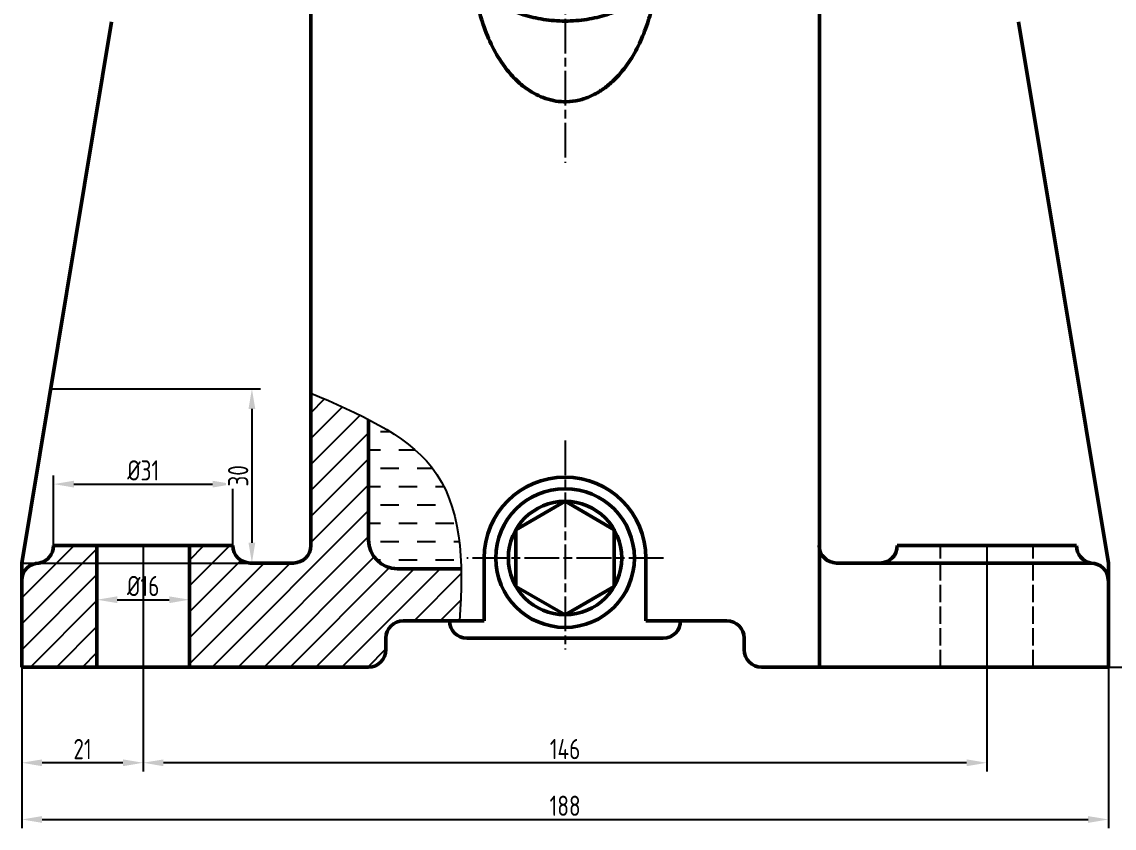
# Model space of a CAD drawing. Header units: millimetres. Extents: x -11122 to -2883, y -3177 to -1688.
# Drawn here: x -6163.8 to -5974.8, y -2796.5 to -2657 of the extents above; entities that cross this region are included whole.
import ezdxf

# ---------------------------------------------------------------- set-up
doc = ezdxf.new("R2010")
doc.units = ezdxf.units.MM
doc.header["$LTSCALE"] = 0.5
doc.linetypes.add('AM_ISO02W050', pattern=[7.5, 6, -1.5])
doc.linetypes.add('AM_ISO08W050', pattern=[18, 12, -1.5, 3, -1.5])
for name, color, linetype, lineweight in [('AM_0', 7, 'Continuous', 50), ('AM_3', 6, 'AM_ISO02W050', 25), ('AM_4', 3, 'Continuous', 25), ('AM_5', 3, 'Continuous', 25), ('AM_7', 4, 'AM_ISO08W050', 25)]:
    doc.layers.add(name, color=color, linetype=linetype, lineweight=lineweight)
doc.styles.add('TCVN', font='tcvn+7284-2003i.ttf', dxfattribs={"width": 0.8, "height": 3.5})
doc.dimstyles.new('MyTemplate$0', dxfattribs={"dimtxt": 3.5, "dimasz": 3.5, "dimexe": 1.5, "dimexo": 0, "dimtad": 1, "dimtoh": 1, "dimdec": 0, "dimzin": 0, "dimtxsty": 'TCVN', "dimcen": 0, "dimclrd": 3, "dimclre": 3, "dimclrt": 1, "dimadec": 0, "dimazin": 0, "dimtfac": 1, "dimtdec": 0, "dimtofl": 0, "dimtmove": 0, "dimatfit": 3, "dimfxl": 1, "dimtfill": 1, "dimtolj": 1, "dimtzin": 0, "dimarcsym": 0})

# ---------------------------------------------------------------- blocks, each defined once
blk = doc.blocks.new('lo_tham_dau')
at = {"layer": 'AM_4'}
h = blk.add_hatch(dxfattribs=at)
h.set_pattern_fill('ANSI37', color=256, scale=0.5, angle=30, style=0)
h.set_pattern_definition([(75, (-3835.982, -874.5052), (-1.53340725, 0.41087523), []), (165, (-3835.982, -874.5052), (-0.41087523, -1.53340725), [])])
edge = h.paths.add_edge_path()
edge.add_ellipse((1483.57, 1037.25), major_axis=(-9, 0), ratio=0.773643, start_angle=491.81, end_angle=514.889)
edge.add_ellipse((1483.57, 1037.25), major_axis=(-9, 0), ratio=0.773643, start_angle=514.889, end_angle=538.4686)
edge.add_ellipse((1483.57, 1037.25), major_axis=(-9, 0), ratio=0.773643, start_angle=538.4686, end_angle=540)
edge.add_line((1492.57, 1037.25), (1492.57, 1039.99))
edge.add_ellipse((1483.57, 1039.99), major_axis=(-9, 0), ratio=0.773643, start_angle=450, end_angle=540, ccw=False)
edge.add_line((1483.57, 1033.03), (1483.57, 1030.28))
edge.add_ellipse((1483.57, 1037.25), major_axis=(-9, 0), ratio=0.773643, start_angle=450, end_angle=491.81)
edge = h.paths.add_edge_path()
edge.add_ellipse((1483.57, 1039.99), major_axis=(-9, 0), ratio=0.773643, start_angle=360, end_angle=450, ccw=False)
edge.add_line((1474.57, 1039.99), (1474.57, 1037.25))
edge.add_ellipse((1483.57, 1037.25), major_axis=(-9, 0), ratio=0.773643, start_angle=360, end_angle=361.5314)
edge.add_ellipse((1483.57, 1037.25), major_axis=(-9, 0), ratio=0.773643, start_angle=361.5314, end_angle=385.111)
edge.add_ellipse((1483.57, 1037.25), major_axis=(-9, 0), ratio=0.773643, start_angle=385.111, end_angle=408.19)
edge.add_ellipse((1483.57, 1037.25), major_axis=(-9, 0), ratio=0.773643, start_angle=408.19, end_angle=450)
edge.add_line((1483.57, 1030.28), (1483.57, 1033.03))
at = {"layer": 'AM_0'}
for p, q in [((1474.57, 1037.25), (1474.57, 1040.69)), ((1492.57, 1037.25), (1492.57, 1040.69)), ((1464.57, 1037.06), (1474.58, 1037.06)), ((1502.57, 1037.06), (1492.57, 1037.06)), ((1477.57, 1032.06), (1477.57, 1031.51)), ((1489.57, 1031.51), (1489.57, 1032.06)), ((1474.57, 1031.51), (1474.57, 1029.79)), ((1492.57, 1029.79), (1492.57, 1031.51)), ((1467.57, 1026.93), (1467.57, 1027.68)), ((1499.57, 1026.93), (1499.57, 1027.8))]:
    blk.add_line(p, q, dxfattribs=at)
for centre, start, end in [((1483.57, 1040.69), 0, 180), ((1464.57, 1034.06), 0, 90), ((1502.57, 1034.06), 90, 180)]:
    blk.add_arc(centre, 3, start, end, dxfattribs=at)
blk.add_ellipse((1483.57, 1040.69), major_axis=(-9, 0), ratio=0.773643, dxfattribs=at)
for centre, major_axis, ratio, start_param, end_param in [((1483.57, 1039.99), (-9, 0), 0.773643, 6.233158, 9.474806), ((1483.57, 1040.69), (-3, 0), 0.819152, 0, 3.141593), ((1483.57, 1037.25), (-9, 0), 0.773643, 6.283185, 9.424778), ((1483.57, 1031.51), (-9, 0), 0.728134, -0.43827, 3.579862), ((1483.57, 1028.73), (-10, 0), 0.655313, -0.439024, 3.580617), ((1483.57, 1031.51), (-6, 0), 0.819152, 6.283185, 9.424778), ((1483.57, 1029.79), (-9, 0), 0.728134, 0, 3.141593)]:
    blk.add_ellipse(centre, major_axis=major_axis, ratio=ratio, start_param=start_param, end_param=end_param, dxfattribs=at)
for points, knots in [([(1467.57, 1034.06), (1467.57, 1033.26), (1467.57, 1031.56), (1467.57, 1029.41), (1467.57, 1027.83), (1467.57, 1027.16), (1467.57, 1026.71), (1467.57, 1026.48), (1467.6, 1026.14), (1467.61, 1026.03), (1467.64, 1025.81), (1467.66, 1025.7), (1467.72, 1025.36), (1467.77, 1025.13), (1467.98, 1024.42), (1468.18, 1023.92), (1468.73, 1022.9), (1469.08, 1022.38), (1469.98, 1021.32), (1470.52, 1020.79), (1471.83, 1019.76), (1472.59, 1019.26), (1474.33, 1018.35), (1475.31, 1017.93), (1477.45, 1017.24), (1478.61, 1016.96), (1481.04, 1016.59), (1482.31, 1016.49), (1484.84, 1016.49), (1486.1, 1016.59), (1488.53, 1016.96), (1489.69, 1017.24), (1491.83, 1017.93), (1492.81, 1018.35), (1494.55, 1019.26), (1495.32, 1019.76), (1496.62, 1020.79), (1497.17, 1021.32), (1498.06, 1022.38), (1498.42, 1022.9), (1498.97, 1023.92), (1499.16, 1024.42), (1499.37, 1025.13), (1499.42, 1025.36), (1499.48, 1025.7), (1499.5, 1025.81), (1499.53, 1026.03), (1499.55, 1026.14), (1499.57, 1026.48), (1499.57, 1026.71), (1499.57, 1027.16), (1499.57, 1027.83), (1499.57, 1029.41), (1499.57, 1031.56), (1499.57, 1033.26), (1499.57, 1034.06)], [0.0694226, 0.0694226, 0.0694226, 0.0694226, 0.125, 0.1875, 0.21875, 0.234375, 0.234375, 0.25, 0.25, 0.2578125, 0.2578125, 0.265625, 0.265625, 0.28125, 0.28125, 0.3125, 0.3125, 0.34375, 0.34375, 0.375, 0.375, 0.40625, 0.40625, 0.4375, 0.4375, 0.46875, 0.46875, 0.5, 0.5, 0.53125, 0.53125, 0.5625, 0.5625, 0.59375, 0.59375, 0.625, 0.625, 0.65625, 0.65625, 0.6875, 0.6875, 0.71875, 0.71875, 0.734375, 0.734375, 0.7421875, 0.7421875, 0.75, 0.75, 0.765625, 0.765625, 0.78125, 0.8125, 0.875, 0.9305774, 0.9305774, 0.9305774, 0.9305774]), ([(1499.57, 1027.8), (1499.51, 1026.61), (1499.45, 1023.56), (1498.81, 1019.3), (1497.56, 1015.13), (1496.09, 1011.72), (1494.12, 1008.52), (1491.98, 1006.11), (1489.85, 1004.46), (1488, 1003.43), (1485.97, 1002.74), (1483.33, 1002.39), (1480.17, 1002.89), (1477.2, 1004.45), (1474.89, 1006.41), (1472.8, 1008.85), (1470.88, 1012.03), (1469.08, 1016.41), (1467.84, 1021.67), (1467.57, 1025.7), (1467.57, 1027.76), (1467.57, 1027.8)], [0, 0, 0, 0, 0.054398, 0.139687, 0.195807, 0.252727, 0.308924, 0.366857, 0.398742, 0.431354, 0.463296, 0.496484, 0.552181, 0.60611, 0.647589, 0.690235, 0.752447, 0.816358, 0.905984, 0.998151, 1, 1, 1, 1])]:
    blk.add_open_spline(points, degree=3, knots=knots, dxfattribs=at)
at = {"layer": 'AM_7'}
for p, q in [((1483.57, 1052.87), (1483.57, 991.99)), ((1469.59, 1040.69), (1497.56, 1040.69))]:
    blk.add_line(p, q, dxfattribs=at)
blk = doc.blocks.new('*D168')
at = {"color": 3, "lineweight": -2, "transparency": 16777216}
for p, q in [((-6163.79, -2768.6), (-6163.79, -2796.47)), ((-5975.79, -2768.6), (-5975.79, -2796.47)), ((-6160.29, -2794.97), (-5979.29, -2794.97))]:
    blk.add_line(p, q, dxfattribs=at)
at = {"color": 3, "transparency": 16777216}
for points in [[(-6160.29, -2794.39), (-6160.29, -2795.56), (-6163.79, -2794.97)], [(-5979.29, -2794.39), (-5979.29, -2795.56), (-5975.79, -2794.97)]]:
    blk.add_solid(points, dxfattribs=at)
at = {"color": 1, "transparency": 16777216, "insert": (-6069.79, -2792.6), "char_height": 3.5, "attachment_point": 5, "style": 'TCVN', "bg_fill": 3, "box_fill_scale": 1.1, "bg_fill_color": 256, "bg_fill_true_color": 13158600, "bg_fill_transparency": 0}
blk.add_mtext('\\A1;188', dxfattribs=at)
blk = doc.blocks.new('*D147')
at = {"color": 3, "lineweight": -2, "transparency": 16777216}
for p, q in [((-6034.74, -2397.69), (-5895.97, -2397.69)), ((-5897.47, -2765.1), (-5897.47, -2401.19)), ((-5974.04, -2768.6), (-5895.97, -2768.6))]:
    blk.add_line(p, q, dxfattribs=at)
at = {"color": 3, "transparency": 16777216}
for points in [[(-5898.05, -2401.19), (-5896.88, -2401.19), (-5897.47, -2397.69)], [(-5898.05, -2765.1), (-5896.88, -2765.1), (-5897.47, -2768.6)]]:
    blk.add_solid(points, dxfattribs=at)
at = {"color": 1, "transparency": 16777216, "insert": (-5899.86, -2585.23), "char_height": 3.5, "attachment_point": 5, "rotation": 90, "style": 'TCVN', "bg_fill": 3, "box_fill_scale": 1.1, "bg_fill_color": 256, "bg_fill_true_color": 13158600, "bg_fill_transparency": 0}
blk.add_mtext('\\A1;371', dxfattribs=at)
blk = doc.blocks.new('*D160')
at = {"color": 3, "lineweight": -2, "transparency": 16777216}
for p, q in [((-6150.79, -2747.6), (-6150.79, -2758.45)), ((-6134.79, -2747.6), (-6134.79, -2758.45)), ((-6147.29, -2756.95), (-6138.29, -2756.95))]:
    blk.add_line(p, q, dxfattribs=at)
at = {"color": 3, "transparency": 16777216}
for points in [[(-6147.29, -2756.37), (-6147.29, -2757.54), (-6150.79, -2756.95)], [(-6138.29, -2756.37), (-6138.29, -2757.54), (-6134.79, -2756.95)]]:
    blk.add_solid(points, dxfattribs=at)
at = {"color": 1, "transparency": 16777216, "insert": (-6142.79, -2754.58), "char_height": 3.5, "attachment_point": 5, "style": 'TCVN', "bg_fill": 3, "box_fill_scale": 1.1, "bg_fill_color": 256, "bg_fill_true_color": 13158600, "bg_fill_transparency": 0}
blk.add_mtext('%%c16', dxfattribs=at)
blk = doc.blocks.new('*D161')
at = {"color": 3, "lineweight": -2, "transparency": 16777216}
for p, q in [((-6158.29, -2747.6), (-6158.29, -2735.45)), ((-6127.29, -2747.6), (-6127.29, -2735.45)), ((-6154.79, -2736.95), (-6130.79, -2736.95))]:
    blk.add_line(p, q, dxfattribs=at)
at = {"color": 3, "transparency": 16777216}
for points in [[(-6154.79, -2736.37), (-6154.79, -2737.54), (-6158.29, -2736.95)], [(-6130.79, -2736.37), (-6130.79, -2737.54), (-6127.29, -2736.95)]]:
    blk.add_solid(points, dxfattribs=at)
at = {"color": 1, "transparency": 16777216, "insert": (-6142.79, -2734.58), "char_height": 3.5, "attachment_point": 5, "style": 'TCVN', "bg_fill": 3, "box_fill_scale": 1.1, "bg_fill_color": 256, "bg_fill_true_color": 13158600, "bg_fill_transparency": 0}
blk.add_mtext('%%c31', dxfattribs=at)
blk = doc.blocks.new('*D162')
at = {"color": 3, "lineweight": -2, "transparency": 16777216}
for p, q in [((-5917.79, -2570.6), (-5905.94, -2570.6)), ((-5907.44, -2574.1), (-5907.44, -2765.1)), ((-5975.79, -2768.6), (-5905.94, -2768.6))]:
    blk.add_line(p, q, dxfattribs=at)
at = {"color": 3, "transparency": 16777216}
for points in [[(-5908.02, -2574.1), (-5906.85, -2574.1), (-5907.44, -2570.6)], [(-5908.02, -2765.1), (-5906.85, -2765.1), (-5907.44, -2768.6)]]:
    blk.add_solid(points, dxfattribs=at)
at = {"color": 1, "transparency": 16777216, "insert": (-5909.81, -2669.6), "char_height": 3.5, "attachment_point": 5, "rotation": 90, "style": 'TCVN', "bg_fill": 3, "box_fill_scale": 1.1, "bg_fill_color": 256, "bg_fill_true_color": 13158600, "bg_fill_transparency": 0}
blk.add_mtext('\\A1;198', dxfattribs=at)
blk = doc.blocks.new('*D163')
at = {"layer": 'AM_5', "color": 3, "lineweight": -2, "transparency": 16777216}
for p, q in [((-6142.79, -2747.6), (-6142.79, -2786.66)), ((-5996.81, -2747.6), (-5996.81, -2786.66)), ((-6000.31, -2785.16), (-6139.29, -2785.16))]:
    blk.add_line(p, q, dxfattribs=at)
at = {"layer": 'AM_5', "color": 3, "transparency": 16777216}
for points in [[(-6139.29, -2784.58), (-6139.29, -2785.75), (-6142.79, -2785.16)], [(-6000.31, -2784.58), (-6000.31, -2785.75), (-5996.81, -2785.16)]]:
    blk.add_solid(points, dxfattribs=at)
at = {"layer": 'AM_5', "color": 1, "transparency": 16777216, "insert": (-6069.8, -2782.79), "char_height": 3.5, "attachment_point": 5, "style": 'TCVN', "bg_fill": 3, "box_fill_scale": 1.1, "bg_fill_color": 256, "bg_fill_true_color": 13158600, "bg_fill_transparency": 0}
blk.add_mtext('\\A1;146', dxfattribs=at)
blk = doc.blocks.new('*D164')
at = {"layer": 'AM_5', "color": 3, "lineweight": -2, "transparency": 16777216}
for p, q in [((-6142.79, -2747.6), (-6142.79, -2786.66)), ((-6163.79, -2768.6), (-6163.79, -2786.66)), ((-6146.29, -2785.16), (-6160.29, -2785.16))]:
    blk.add_line(p, q, dxfattribs=at)
at = {"layer": 'AM_5', "color": 3, "transparency": 16777216}
for points in [[(-6160.29, -2784.58), (-6160.29, -2785.75), (-6163.79, -2785.16)], [(-6146.29, -2784.58), (-6146.29, -2785.75), (-6142.79, -2785.16)]]:
    blk.add_solid(points, dxfattribs=at)
at = {"layer": 'AM_5', "color": 1, "transparency": 16777216, "insert": (-6153.29, -2782.79), "char_height": 3.5, "attachment_point": 5, "style": 'TCVN', "bg_fill": 3, "box_fill_scale": 1.1, "bg_fill_color": 256, "bg_fill_true_color": 13158600, "bg_fill_transparency": 0}
blk.add_mtext('\\A1;21', dxfattribs=at)
blk = doc.blocks.new('*D216')
at = {"layer": 'AM_5', "color": 3, "lineweight": -2, "transparency": 16777216}
for p, q in [((-6158.79, -2720.45), (-6122.48, -2720.45)), ((-6123.98, -2723.95), (-6123.98, -2747.1)), ((-6158.79, -2750.6), (-6122.48, -2750.6))]:
    blk.add_line(p, q, dxfattribs=at)
at = {"layer": 'AM_5', "color": 3, "transparency": 16777216}
for points in [[(-6124.57, -2723.95), (-6123.4, -2723.95), (-6123.98, -2720.45)], [(-6124.57, -2747.1), (-6123.4, -2747.1), (-6123.98, -2750.6)]]:
    blk.add_solid(points, dxfattribs=at)
at = {"layer": 'AM_5', "color": 1, "transparency": 16777216, "insert": (-6126.36, -2735.52), "char_height": 3.5, "attachment_point": 5, "rotation": 90, "style": 'TCVN', "bg_fill": 3, "box_fill_scale": 1.1, "bg_fill_color": 256, "bg_fill_true_color": 13158600, "bg_fill_transparency": 0}
blk.add_mtext('\\A1;30', dxfattribs=at)

msp = doc.modelspace()

# ---------------------------------------------------------------- hatches: boundary and pattern name
at = {"layer": 'AM_7', "lineweight": 25}
h = msp.add_hatch(dxfattribs=at)
h.set_pattern_fill('ANSI31', color=256)
h.set_pattern_definition([(45, (-7537.6462, -5495.487), (-2.245064, 2.245064), [])])
edge = h.paths.add_edge_path()
edge.add_spline(control_points=[(-6088.09, -2760.6), (-6087.84, -2757.51), (-6087.7, -2754.49), (-6087.77, -2751.6)], knot_values=[44.267208, 44.267208, 44.267208, 44.267208, 52.627024, 52.627024, 52.627024, 52.627024], degree=3, periodic=0)
edge.add_line((-6087.77, -2751.6), (-6098.8, -2751.6))
edge.add_arc((-6098.8, -2746.6), 5, 180, 270, ccw=False)
edge.add_line((-6103.8, -2746.6), (-6103.8, -2725.77))
edge.add_spline(control_points=[(-6103.8, -2725.77), (-6106.95, -2724.14), (-6110.37, -2722.67), (-6113.79, -2721.2)], knot_values=[0.011874, 0.011874, 0.011874, 0.011874, 10.258252, 10.258252, 10.258252, 10.258252], degree=3, periodic=0)
edge.add_line((-6113.79, -2721.2), (-6113.79, -2747.6))
edge.add_arc((-6116.79, -2747.6), 3, -90, 0, ccw=False)
edge.add_line((-6116.79, -2750.6), (-6124.29, -2750.6))
edge.add_arc((-6124.29, -2747.6), 3, 180, 270, ccw=False)
edge.add_line((-6127.29, -2747.6), (-6134.79, -2747.6))
edge.add_line((-6134.79, -2747.6), (-6134.79, -2768.6))
edge.add_line((-6134.79, -2768.6), (-6103.79, -2768.6))
edge.add_arc((-6103.79, -2765.6), 3, 270, 360)
edge.add_line((-6100.79, -2765.6), (-6100.79, -2763.6))
edge.add_arc((-6097.79, -2763.6), 3, 90, 180, ccw=False)
edge.add_line((-6097.79, -2760.6), (-6088.09, -2760.6))
h.paths.add_polyline_path([(-6150.79, -2747.6), (-6158.29, -2747.6, -0.391911), (-6161.04, -2750.61, 0.390066), (-6163.79, -2753.6), (-6163.79, -2768.6), (-6150.79, -2768.6)])
at = {"layer": 'AM_7'}
h = msp.add_hatch(dxfattribs=at)
h.set_pattern_fill('DASH', color=256)
h.set_pattern_definition([(0, (-10048.249, -3289.8262), (3.175, 3.175), [3.175, -3.175])])
edge = h.paths.add_edge_path()
edge.add_spline(control_points=[(-6087.75, -2751.6), (-6087.91, -2744.76), (-6090.24, -2733.9), (-6100, -2727.66), (-6104.79, -2725.26)], knot_values=[9.183929, 9.183929, 9.183929, 9.183929, 28.950222, 44.267208, 44.267208, 44.267208, 44.267208], degree=3, periodic=0)
edge.add_line((-6103.79, -2725.52), (-6103.79, -2746.85))
edge.add_arc((-6098.54, -2746.49), 5.26, 183.9865, 256.2683)
edge.add_line((-6099.79, -2751.6), (-6087.75, -2751.6))

# ---------------------------------------------------------------- linework, layer by layer
at = {"layer": 'AM_0'}
for p, q in [((-6113.79, -2747.6), (-6113.79, -2588.6)), ((-6025.79, -2768.6), (-6025.79, -2588.6)), ((-6148.26, -2656.98), (-6163.79, -2750.6)), ((-5991.32, -2656.98), (-5975.79, -2750.6)), ((-6103.8, -2725.77), (-6103.8, -2746.6)), ((-6103.79, -2746.94), (-6103.79, -2725.78)), ((-6158.29, -2747.6), (-6127.29, -2747.6)), ((-6150.79, -2768.6), (-6150.79, -2747.6)), ((-6150.79, -2747.6), (-6134.79, -2747.6)), ((-6134.79, -2768.6), (-6134.79, -2747.6)), ((-5981.31, -2747.6), (-6012.31, -2747.6)), ((-6004.81, -2747.6), (-5988.81, -2747.6)), ((-6083.8, -2749.74), (-6083.8, -2760.6)), ((-6055.8, -2749.74), (-6055.8, -2760.6)), ((-6163.79, -2768.6), (-6163.79, -2750.6)), ((-6116.79, -2750.6), (-6124.29, -2750.6)), ((-6120.79, -2750.6), (-6116.79, -2750.6)), ((-6087.77, -2751.6), (-6098.8, -2751.6)), ((-6022.81, -2750.6), (-5978.81, -2750.6)), ((-6018.81, -2750.6), (-6022.81, -2750.6)), ((-5975.79, -2768.6), (-5975.79, -2750.6)), ((-6097.79, -2760.6), (-6083.8, -2760.6)), ((-6089.8, -2760.6), (-6089.8, -2760.6)), ((-6041.81, -2760.6), (-6055.8, -2760.6)), ((-6049.8, -2760.6), (-6049.8, -2760.6)), ((-6049.8, -2760.6), (-6049.8, -2760.6)), ((-6100.79, -2763.6), (-6100.79, -2765.6)), ((-6100.79, -2763.6), (-6100.79, -2765.6)), ((-6086.8, -2763.6), (-6052.8, -2763.6)), ((-6038.81, -2763.6), (-6038.81, -2765.6)), ((-6038.81, -2763.6), (-6038.81, -2765.6)), ((-6163.79, -2768.6), (-6103.79, -2768.6)), ((-6035.81, -2768.6), (-5975.79, -2768.6))]:
    msp.add_line(p, q, dxfattribs=at)
msp.add_lwpolyline([(-6069.8, -2739.93), (-6078.3, -2744.84), (-6078.3, -2754.65), (-6069.8, -2759.56), (-6061.3, -2754.65), (-6061.3, -2744.84)], close=True, dxfattribs=at)
for radius in [12, 9.81]:
    msp.add_circle((-6069.8, -2749.74), radius, dxfattribs=at)
for centre, radius, start, end in [((-6069.8, -2749.74), 14, 0, 180), ((-6161.39, -2747.56), 3.1, 281.15, 359.2388), ((-6124.29, -2747.6), 3, 180, 270), ((-6116.79, -2747.6), 3, 270, 0), ((-6098.8, -2746.6), 5, 180, 270), ((-6022.81, -2747.6), 3, 180, 270), ((-6015.31, -2747.6), 3, 270, 0), ((-5978.21, -2747.56), 3.1, 180.7612, 258.85), ((-6160.79, -2753.6), 3, 90, 180), ((-5978.81, -2753.6), 3, 0, 90), ((-6097.79, -2763.6), 3, 90, 180), ((-6086.8, -2760.6), 3, 180, 270), ((-6052.8, -2760.6), 3, 270, 0), ((-6041.81, -2763.6), 3, 0, 90), ((-6103.79, -2765.6), 3, 270, 0), ((-6035.81, -2765.6), 3, 180, 270)]:
    msp.add_arc(centre, radius, start, end, dxfattribs=at)
at = {"layer": 'AM_3', "lineweight": 25}
for p, q in [((-6004.81, -2768.6), (-6004.81, -2747.6)), ((-5988.81, -2768.6), (-5988.81, -2747.6))]:
    msp.add_line(p, q, dxfattribs=at)
at = {"layer": 'AM_4'}
msp.add_open_spline([(-6113.8, -2721.19), (-6105.63, -2724.71), (-6088.07, -2732.25), (-6087.24, -2750.2), (-6088.09, -2760.6)], degree=3, knots=[0, 0, 0, 0, 24.500915, 52.627024, 52.627024, 52.627024, 52.627024], dxfattribs=at)
at = {"layer": 'AM_7'}
for p, q in [((-6069.8, -2729.4), (-6069.8, -2765.59)), ((-6052.79, -2749.74), (-6086.81, -2749.74))]:
    msp.add_line(p, q, dxfattribs=at)

# ---------------------------------------------------------------- block references
msp.add_blockref('lo_tham_dau', (-7553.36, -3673.33), dxfattribs=at)

# ---------------------------------------------------------------- next in the draw order: dimensions: what is measured, and where the dimension line sits
dim = msp.add_linear_dim(base=(-6134.79, -2756.95), p1=(-6150.79, -2747.6), p2=(-6134.79, -2747.6), text='%%c<>', dimstyle='MyTemplate$0', override={"dimtp": 0.1, "dimtm": 0.1, "dimtfac": 0.71, "dimtdec": 3, "dimtolj": 0, "dimtzin": 8})
dim.commit()
dim.dimension.update_dxf_attribs({"geometry": '*D160', "text_midpoint": (-6142.79, -2756.95), "dimtype": 160})
dim = msp.add_linear_dim(base=(-5975.79, -2794.97), p1=(-6163.79, -2768.6), p2=(-5975.79, -2768.6), dimstyle='MyTemplate$0')
dim.commit()
dim.dimension.update_dxf_attribs({"geometry": '*D168', "text_midpoint": (-6069.79, -2792.6)})

# ---------------------------------------------------------------- next in the draw order: dimensions: what is measured, and where the dimension line sits
dim = msp.add_linear_dim(base=(-5897.47, -2397.69), p1=(-5974.04, -2768.6), p2=(-6034.74, -2397.69), angle=90, dimstyle='MyTemplate$0')
dim.commit()
dim.dimension.update_dxf_attribs({"geometry": '*D147', "text_midpoint": (-5897.47, -2585.23), "dimtype": 160})
dim = msp.add_linear_dim(base=(-6127.29, -2736.95), p1=(-6158.29, -2747.6), p2=(-6127.29, -2747.6), text='%%c<>', dimstyle='MyTemplate$0', override={"dimtol": 0, "dimlim": 0, "dimtp": 0.1, "dimtm": 0.1, "dimtfac": 0.71, "dimtdec": 3, "dimtolj": 0, "dimtzin": 8})
dim.commit()
dim.dimension.update_dxf_attribs({"geometry": '*D161', "text_midpoint": (-6142.79, -2734.58)})

# ---------------------------------------------------------------- next in the draw order: dimensions: what is measured, and where the dimension line sits
dim = msp.add_linear_dim(base=(-5907.44, -2768.6), p1=(-5917.79, -2570.6), p2=(-5975.79, -2768.6), angle=90, dimstyle='MyTemplate$0')
dim.commit()
dim.dimension.update_dxf_attribs({"geometry": '*D162', "text_midpoint": (-5907.44, -2669.6), "dimtype": 160})
at = {"layer": 'AM_5'}
dim = msp.add_linear_dim(base=(-6142.79, -2785.16), p1=(-5996.81, -2747.6), p2=(-6142.79, -2747.6), dimstyle='MyTemplate$0', override={"dimpost": ''}, dxfattribs=at)
dim.commit()
dim.dimension.update_dxf_attribs({"geometry": '*D163', "text_midpoint": (-6069.8, -2782.79)})

# ---------------------------------------------------------------- next in the draw order: dimensions: what is measured, and where the dimension line sits
dim = msp.add_linear_dim(base=(-6163.79, -2785.16), p1=(-6142.79, -2747.6), p2=(-6163.79, -2768.6), dimstyle='MyTemplate$0', override={"dimpost": ''}, dxfattribs=at)
dim.commit()
dim.dimension.update_dxf_attribs({"geometry": '*D164', "text_midpoint": (-6153.29, -2782.79)})

# ---------------------------------------------------------------- next in the draw order: linework, layer by layer
msp.add_line((-6163.79, -2750.6), (-6120.54, -2750.6))

# ---------------------------------------------------------------- next in the draw order: dimensions: what is measured, and where the dimension line sits
dim = msp.add_linear_dim(base=(-6123.98, -2750.6), p1=(-6158.79, -2720.45), p2=(-6158.79, -2750.6), angle=90, dimstyle='MyTemplate$0', override={"dimpost": ''}, dxfattribs=at)
dim.commit()
dim.dimension.update_dxf_attribs({"geometry": '*D216', "text_midpoint": (-6126.36, -2735.52)})

doc.saveas('drawing.dxf')
